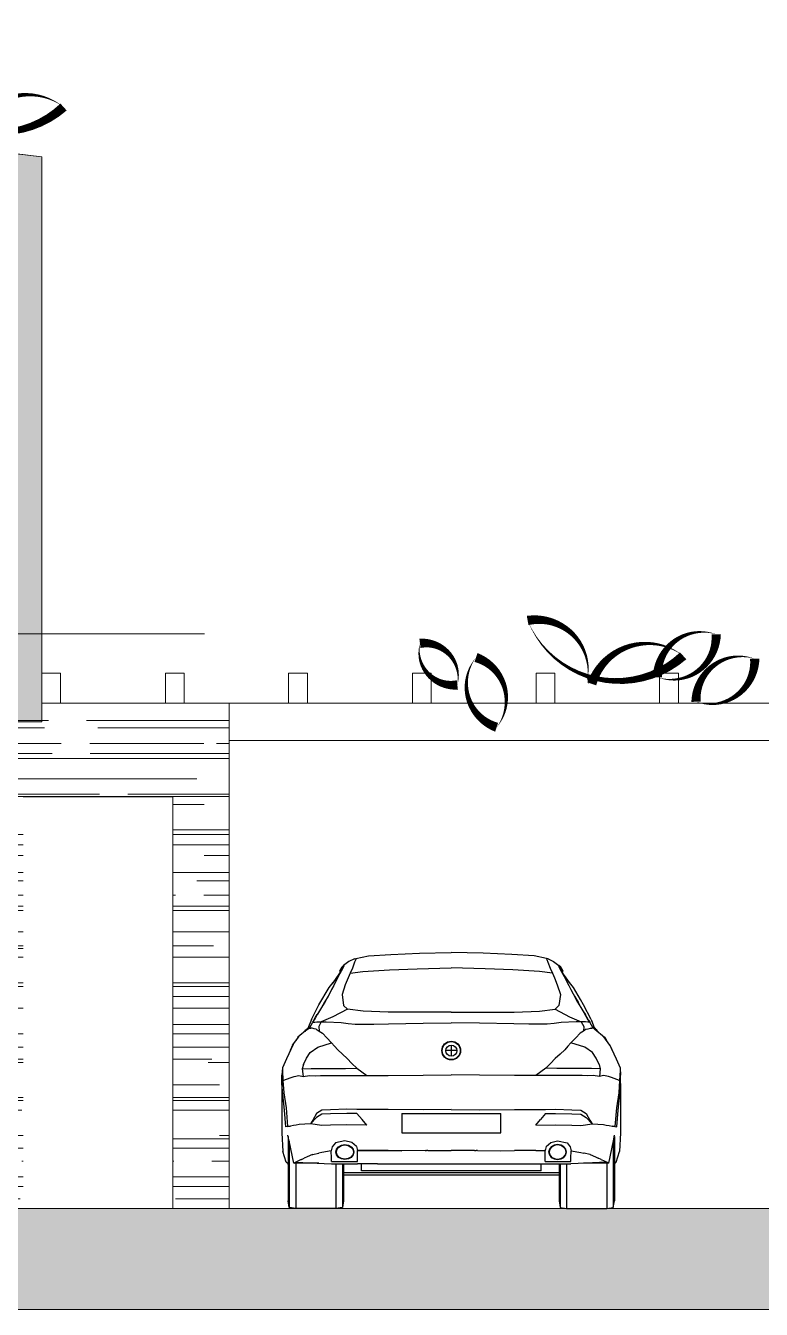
# Model space of a CAD drawing. Header units: metres. Extents: x -686 to 211, y -481 to 125.
# Drawn here: x -276.76 to -272.83, y -345.34 to -338.48 of the extents above; entities that cross this region are included whole.
import ezdxf

# ---------------------------------------------------------------- set-up
doc = ezdxf.new("R2010")
doc.units = ezdxf.units.M
doc.layers.add('FLOATINGWINDOWS', color=2, linetype='Continuous', plot=False)
for name, color, linetype in [('SRAFA', 251, 'Continuous'), ('SRAFY', 3, 'Continuous'), ('srafy sklo', 252, 'Continuous'), ('zariz.predmety', 203, 'Continuous'), ('ZDIVO', 1, 'Continuous')]:
    doc.layers.add(name, color=color, linetype=linetype)

msp = doc.modelspace()

# ---------------------------------------------------------------- hatches: boundary and pattern name
at = {"layer": 'SRAFA', "linetype": 'Continuous', "lineweight": 0}
h = msp.add_hatch(dxfattribs=at)
h.set_pattern_fill('AR-RROOF,_O', color=256, scale=0.008)
h.set_pattern_definition([(0, (55.75114, 0), (0.44704, 0.2032), [3.048, -0.4064, 1.016, -0.2032]), (0, (56.0214, 0.1016), (-0.2032, 0.270256), [0.6096, -0.067056, 1.2192, -0.1524]), (0, (55.85274, 0.17272), (1.05664, 0.136144), [1.6256, -0.28448, 0.8128, -0.2032])])
h.paths.add_polyline_path([(-276.778, -342.5964), (-275.978, -342.5964), (-275.978, -344.7964), (-275.678, -344.7964), (-275.678, -342.0964), (-276.678, -342.0964), (-282.678, -342.0964), (-282.678, -344.7964), (-276.778, -344.7964)])
h.paths.add_polyline_path([(-281.2133, -342.4464), (-280.7633, -342.4464), (-280.7633, -343.7964), (-281.2133, -343.7964)], flags=16)
h.paths.add_polyline_path([(-281.1633, -342.4964), (-280.8133, -342.4964), (-280.8133, -343.7464), (-281.1633, -343.7464)], flags=0)
msp.add_hatch(color=256, dxfattribs=at).paths.add_polyline_path([(-282.678, -344.7964), (-268.4833, -344.7964), (-268.4833, -345.3355), (-282.678, -345.3355)])
at = {"layer": 'srafy sklo', "linetype": 'Continuous', "lineweight": 0}
for points in [[(-276.678, -339.1764), (-277.1065, -339.1264), (-279.6954, -339.1264), (-276.978, -339.4434), (-276.978, -341.7264), (-276.678, -341.7264)], [(-276.678, -341.7264), (-276.978, -341.7264), (-276.978, -341.8964), (-282.378, -341.8964), (-282.378, -341.7264), (-282.678, -341.7264), (-282.678, -342.1964), (-276.678, -342.1964)]]:
    msp.add_hatch(color=256, dxfattribs=at).paths.add_polyline_path(points)

# ---------------------------------------------------------------- linework, layer by layer
at = {"color": 7, "linetype": 'Continuous'}
for p, q in [((-274.8142, -343.4395), (-274.6608, -343.4329)), ((-274.6608, -343.4329), (-274.4909, -343.4288)), ((-274.321, -343.4329), (-274.4909, -343.4288)), ((-274.1676, -343.4395), (-274.321, -343.4329)), ((-275.0644, -343.5014), (-275.0791, -343.5263)), ((-275.0761, -343.5066), (-275.0659, -343.4977)), ((-275.0644, -343.5014), (-275.0716, -343.5162)), ((-275.0372, -343.4774), (-275.0659, -343.4977)), ((-275.0659, -343.4977), (-275.0651, -343.4995)), ((-275.0651, -343.4995), (-275.0644, -343.5014)), ((-275.0084, -343.4625), (-275.0372, -343.4774)), ((-275.0071, -343.4811), (-275.0183, -343.5125)), ((-275.0084, -343.4625), (-274.9998, -343.4602)), ((-275.0011, -343.4654), (-275.0071, -343.4811)), ((-274.9998, -343.4602), (-275.0011, -343.4654)), ((-274.9998, -343.4602), (-274.9331, -343.4461)), ((-274.9331, -343.4461), (-274.8142, -343.4395)), ((-274.0487, -343.4461), (-274.1676, -343.4395)), ((-273.982, -343.4602), (-274.0487, -343.4461)), ((-273.9734, -343.4625), (-273.982, -343.4602)), ((-273.982, -343.4602), (-273.9807, -343.4654)), ((-273.9807, -343.4654), (-273.9747, -343.4811)), ((-273.9747, -343.4811), (-273.9635, -343.5125)), ((-273.9734, -343.4625), (-273.9446, -343.4774)), ((-273.9446, -343.4774), (-273.9159, -343.4977)), ((-273.9167, -343.4995), (-273.9174, -343.5014)), ((-273.9174, -343.5014), (-273.9027, -343.5263)), ((-273.9174, -343.5014), (-273.9102, -343.5162)), ((-273.9159, -343.4977), (-273.9167, -343.4995)), ((-273.9058, -343.5066), (-273.9159, -343.4977)), ((-275.1439, -343.6164), (-275.0915, -343.551)), ((-275.0911, -343.5437), (-275.1276, -343.5961)), ((-275.0948, -343.5568), (-275.1186, -343.6049)), ((-275.0716, -343.5162), (-275.0948, -343.5568)), ((-275.0807, -343.5278), (-275.0911, -343.5437)), ((-275.0809, -343.5153), (-275.0881, -343.5278)), ((-275.0881, -343.5278), (-275.0853, -343.5278)), ((-275.0853, -343.5278), (-275.0807, -343.5278)), ((-275.0791, -343.5263), (-275.0814, -343.5333)), ((-275.0761, -343.5066), (-275.0809, -343.5153)), ((-275.0807, -343.5278), (-275.079, -343.5262)), ((-275.0424, -343.5647), (-275.0574, -343.6013)), ((-275.0314, -343.5386), (-275.0424, -343.5647)), ((-275.0183, -343.5125), (-275.0314, -343.5386)), ((-275.0314, -343.5386), (-274.9624, -343.5306)), ((-274.9624, -343.5306), (-274.8206, -343.522)), ((-274.8206, -343.522), (-274.6728, -343.5154)), ((-274.6728, -343.5154), (-274.4909, -343.5104)), ((-274.309, -343.5154), (-274.4909, -343.5104)), ((-274.1612, -343.522), (-274.309, -343.5154)), ((-274.0194, -343.5306), (-274.1612, -343.522)), ((-273.9504, -343.5386), (-274.0194, -343.5306)), ((-273.9635, -343.5125), (-273.9504, -343.5386)), ((-273.9504, -343.5386), (-273.9394, -343.5647)), ((-273.9394, -343.5647), (-273.9244, -343.6013)), ((-273.9102, -343.5162), (-273.887, -343.5568)), ((-273.9009, -343.5153), (-273.9058, -343.5066)), ((-273.9011, -343.5278), (-273.9028, -343.5262)), ((-273.9027, -343.5263), (-273.9004, -343.5333)), ((-273.9011, -343.5278), (-273.8966, -343.5278)), ((-273.8907, -343.5437), (-273.9011, -343.5278)), ((-273.8937, -343.5278), (-273.9009, -343.5153)), ((-273.8966, -343.5278), (-273.8937, -343.5278)), ((-273.8542, -343.5961), (-273.8907, -343.5437)), ((-273.8379, -343.6164), (-273.8903, -343.551)), ((-273.887, -343.5568), (-273.8632, -343.6049)), ((-275.1977, -343.7083), (-275.1439, -343.6164)), ((-275.1301, -343.6269), (-275.1418, -343.6492)), ((-275.1186, -343.6049), (-275.1301, -343.6269)), ((-275.0574, -343.6013), (-275.074, -343.6536)), ((-273.9244, -343.6013), (-273.9078, -343.6536)), ((-273.8632, -343.6049), (-273.8517, -343.6269)), ((-273.8517, -343.6269), (-273.84, -343.6492)), ((-273.8011, -343.6804), (-273.8379, -343.6164)), ((-275.1689, -343.6936), (-275.1834, -343.7232)), ((-275.1656, -343.6936), (-275.1834, -343.7232)), ((-275.149, -343.6626), (-275.1689, -343.6936)), ((-275.1418, -343.6492), (-275.1656, -343.6936)), ((-275.074, -343.6536), (-275.0663, -343.7111)), ((-273.9078, -343.6536), (-273.9155, -343.7111)), ((-273.84, -343.6492), (-273.8162, -343.6936)), ((-273.8328, -343.6626), (-273.8129, -343.6936)), ((-273.8162, -343.6936), (-273.7984, -343.7232)), ((-273.8129, -343.6936), (-273.7984, -343.7232)), ((-273.7841, -343.7083), (-273.8011, -343.6804)), ((-275.238, -343.7865), (-275.1977, -343.7083)), ((-275.2246, -343.7897), (-275.2155, -343.7749)), ((-275.2181, -343.7826), (-275.205, -343.7584)), ((-275.2155, -343.7749), (-275.2072, -343.7601)), ((-275.1978, -343.7467), (-275.2072, -343.7601)), ((-275.1834, -343.7232), (-275.205, -343.7584)), ((-275.1227, -343.7722), (-275.1851, -343.7985)), ((-275.046, -343.732), (-275.1227, -343.7722)), ((-275.0663, -343.7111), (-275.046, -343.732)), ((-275.0461, -343.7321), (-275.046, -343.732)), ((-274.962, -343.743), (-275.046, -343.732)), ((-274.8277, -343.7476), (-274.962, -343.743)), ((-274.6695, -343.7482), (-274.8277, -343.7476)), ((-274.4909, -343.7477), (-274.6695, -343.7482)), ((-274.4909, -343.7477), (-274.3123, -343.7482)), ((-274.3123, -343.7482), (-274.1541, -343.7476)), ((-274.1541, -343.7476), (-274.0198, -343.743)), ((-274.0198, -343.743), (-273.9358, -343.732)), ((-273.9155, -343.7111), (-273.9358, -343.732)), ((-273.9358, -343.732), (-273.8591, -343.7722)), ((-273.9357, -343.7321), (-273.9358, -343.732)), ((-273.8591, -343.7722), (-273.7967, -343.7985)), ((-273.7984, -343.7232), (-273.7768, -343.7584)), ((-273.7438, -343.7865), (-273.7841, -343.7083)), ((-273.784, -343.7467), (-273.7746, -343.7601)), ((-273.7637, -343.7826), (-273.7768, -343.7584)), ((-273.7663, -343.7749), (-273.7746, -343.7601)), ((-273.7572, -343.7897), (-273.7663, -343.7749)), ((-275.2583, -343.8385), (-275.3097, -343.8817)), ((-275.2663, -343.8437), (-275.2739, -343.8516)), ((-275.2722, -343.849), (-275.2676, -343.8426)), ((-275.2663, -343.8437), (-275.2693, -343.8463)), ((-275.2676, -343.8426), (-275.2646, -343.84)), ((-275.2663, -343.8437), (-275.2583, -343.8384)), ((-275.2583, -343.8385), (-275.2663, -343.8437)), ((-275.2646, -343.84), (-275.2617, -343.8374)), ((-275.2617, -343.8374), (-275.2537, -343.8321)), ((-275.2583, -343.8384), (-275.2543, -343.8359)), ((-275.2543, -343.8359), (-275.2583, -343.8385)), ((-275.238, -343.7865), (-275.2567, -343.8341)), ((-275.2543, -343.8359), (-275.2503, -343.8333)), ((-275.2537, -343.8321), (-275.2497, -343.8295)), ((-275.2503, -343.8333), (-275.2488, -343.8333)), ((-275.2497, -343.8295), (-275.2457, -343.827)), ((-275.2488, -343.8333), (-275.2397, -343.8167)), ((-275.2488, -343.8333), (-275.2488, -343.8332)), ((-275.2488, -343.8333), (-275.2413, -343.8333)), ((-275.2457, -343.827), (-275.2435, -343.8236)), ((-275.2413, -343.8333), (-275.2409, -343.8333)), ((-275.2337, -343.8333), (-275.2409, -343.8333)), ((-275.2397, -343.8167), (-275.2309, -343.8008)), ((-275.2397, -343.8167), (-275.2397, -343.8167)), ((-275.223, -343.8359), (-275.2337, -343.8333)), ((-275.2309, -343.8008), (-275.2181, -343.7826)), ((-275.2246, -343.7897), (-275.2309, -343.8008)), ((-275.2309, -343.8008), (-275.2195, -343.8002)), ((-275.2123, -343.8385), (-275.223, -343.8359)), ((-275.2195, -343.8002), (-275.2081, -343.7996)), ((-275.2123, -343.8385), (-275.1969, -343.849)), ((-275.2081, -343.7996), (-275.1966, -343.7991)), ((-275.1851, -343.7985), (-275.1989, -343.8234)), ((-275.1989, -343.8234), (-275.1969, -343.849)), ((-275.1966, -343.7991), (-275.1851, -343.7985)), ((-275.1851, -343.7985), (-275.1583, -343.7985)), ((-275.1583, -343.7985), (-275.0784, -343.8037)), ((-275.0784, -343.8037), (-275.0409, -343.8074)), ((-275.0409, -343.8074), (-275.0034, -343.8112)), ((-275.0034, -343.8112), (-274.9541, -343.8112)), ((-274.9541, -343.8112), (-274.9048, -343.8112)), ((-274.9048, -343.8112), (-274.8255, -343.8098)), ((-274.8255, -343.8098), (-274.641, -343.807)), ((-274.641, -343.807), (-274.4909, -343.8041)), ((-274.3408, -343.807), (-274.4909, -343.8041)), ((-274.1563, -343.8098), (-274.3408, -343.807)), ((-274.077, -343.8112), (-274.1563, -343.8098)), ((-274.0277, -343.8112), (-274.077, -343.8112)), ((-273.9784, -343.8112), (-274.0277, -343.8112)), ((-273.9409, -343.8074), (-273.9784, -343.8112)), ((-273.9034, -343.8037), (-273.9409, -343.8074)), ((-273.8235, -343.7985), (-273.9034, -343.8037)), ((-273.7967, -343.7985), (-273.8235, -343.7985)), ((-273.7852, -343.7991), (-273.7967, -343.7985)), ((-273.7967, -343.7985), (-273.7829, -343.8234)), ((-273.7737, -343.7996), (-273.7852, -343.7991)), ((-273.7829, -343.8234), (-273.7849, -343.849)), ((-273.7695, -343.8385), (-273.7849, -343.849)), ((-273.7623, -343.8002), (-273.7737, -343.7996)), ((-273.7695, -343.8385), (-273.7588, -343.8359)), ((-273.7509, -343.8008), (-273.7637, -343.7826)), ((-273.7509, -343.8008), (-273.7623, -343.8002)), ((-273.7588, -343.8359), (-273.7481, -343.8333)), ((-273.7572, -343.7897), (-273.7509, -343.8008)), ((-273.7421, -343.8167), (-273.7509, -343.8008)), ((-273.7481, -343.8333), (-273.7409, -343.8333)), ((-273.7438, -343.7865), (-273.7251, -343.8341)), ((-273.733, -343.8333), (-273.7421, -343.8167)), ((-273.7405, -343.8333), (-273.7409, -343.8333)), ((-273.733, -343.8333), (-273.7405, -343.8333)), ((-273.7361, -343.827), (-273.7383, -343.8236)), ((-273.7321, -343.8295), (-273.7361, -343.827)), ((-273.733, -343.8333), (-273.733, -343.8332)), ((-273.7315, -343.8333), (-273.733, -343.8333)), ((-273.7281, -343.8321), (-273.7321, -343.8295)), ((-273.7275, -343.8359), (-273.7315, -343.8333)), ((-273.7201, -343.8374), (-273.7281, -343.8321)), ((-273.7235, -343.8384), (-273.7275, -343.8359)), ((-273.7275, -343.8359), (-273.7235, -343.8385)), ((-273.7155, -343.8437), (-273.7235, -343.8384)), ((-273.7235, -343.8385), (-273.7155, -343.8437)), ((-273.7235, -343.8385), (-273.6721, -343.8817)), ((-273.7172, -343.84), (-273.7201, -343.8374)), ((-273.7142, -343.8426), (-273.7172, -343.84)), ((-273.7155, -343.8437), (-273.7125, -343.8463)), ((-273.7155, -343.8437), (-273.708, -343.8516)), ((-273.7096, -343.849), (-273.7142, -343.8426)), ((-275.3383, -343.9235), (-275.3058, -343.8791)), ((-275.3097, -343.8817), (-275.3199, -343.8984)), ((-275.2722, -343.849), (-275.2748, -343.8523)), ((-275.2693, -343.8463), (-275.2738, -343.8515)), ((-275.2722, -343.849), (-275.272, -343.8488)), ((-275.2693, -343.8463), (-275.272, -343.8488)), ((-275.2044, -343.9341), (-275.1302, -343.9117)), ((-275.1969, -343.849), (-275.1796, -343.8594)), ((-275.1796, -343.8594), (-275.1557, -343.8856)), ((-275.1557, -343.8856), (-275.1302, -343.9117)), ((-275.1302, -343.9117), (-275.1138, -343.93)), ((-273.8516, -343.9117), (-273.868, -343.93)), ((-273.8261, -343.8856), (-273.8516, -343.9117)), ((-273.7774, -343.9341), (-273.8516, -343.9117)), ((-273.8022, -343.8594), (-273.8261, -343.8856)), ((-273.7849, -343.849), (-273.8022, -343.8594)), ((-273.7125, -343.8463), (-273.7096, -343.849)), ((-273.7125, -343.8463), (-273.708, -343.8515)), ((-273.7096, -343.849), (-273.707, -343.8523)), ((-273.6435, -343.9235), (-273.676, -343.8791)), ((-273.6721, -343.8817), (-273.6619, -343.8984)), ((-275.3362, -343.9209), (-275.3712, -343.9969)), ((-275.3383, -343.9235), (-275.3507, -343.9524)), ((-275.2647, -343.9935), (-275.2449, -343.9637)), ((-275.2449, -343.9637), (-275.2044, -343.9341)), ((-275.1138, -343.93), (-275.0974, -343.9483)), ((-275.0974, -343.9483), (-275.0721, -343.9718)), ((-275.0721, -343.9718), (-275.0467, -343.9953)), ((-273.9097, -343.9718), (-273.9351, -343.9953)), ((-273.8844, -343.9483), (-273.9097, -343.9718)), ((-273.868, -343.93), (-273.8844, -343.9483)), ((-273.7369, -343.9637), (-273.7774, -343.9341)), ((-273.7171, -343.9935), (-273.7369, -343.9637)), ((-273.6456, -343.9209), (-273.6106, -343.9969)), ((-273.6435, -343.9235), (-273.6311, -343.9524)), ((-275.3932, -344.045), (-275.3957, -344.0839)), ((-275.3712, -343.9969), (-275.3932, -344.045)), ((-275.3932, -344.045), (-275.3932, -344.0598)), ((-275.2802, -344.0266), (-275.2871, -344.0506)), ((-275.2871, -344.0506), (-275.2397, -344.0492)), ((-275.2802, -344.0266), (-275.2647, -343.9935)), ((-275.2397, -344.0492), (-275.1968, -344.0492)), ((-275.1968, -344.0492), (-275.1729, -344.049)), ((-275.1729, -344.049), (-275.1483, -344.049)), ((-275.1483, -344.049), (-275.1135, -344.0492)), ((-275.1135, -344.0492), (-275.0552, -344.0492)), ((-275.0552, -344.0492), (-274.9962, -344.0476)), ((-275.0467, -343.9953), (-275.0215, -344.0215)), ((-275.0215, -344.0215), (-274.9962, -344.0476)), ((-274.9962, -344.0476), (-274.9419, -344.086)), ((-273.9856, -344.0476), (-274.0399, -344.086)), ((-273.9603, -344.0215), (-273.9856, -344.0476)), ((-273.9266, -344.0492), (-273.9856, -344.0476)), ((-273.9351, -343.9953), (-273.9603, -344.0215)), ((-273.8683, -344.0492), (-273.9266, -344.0492)), ((-273.8335, -344.049), (-273.8683, -344.0492)), ((-273.8089, -344.049), (-273.8335, -344.049)), ((-273.785, -344.0492), (-273.8089, -344.049)), ((-273.7421, -344.0492), (-273.785, -344.0492)), ((-273.6947, -344.0506), (-273.7421, -344.0492)), ((-273.7016, -344.0266), (-273.7171, -343.9935)), ((-273.7016, -344.0266), (-273.6947, -344.0506)), ((-273.6106, -343.9969), (-273.5886, -344.045)), ((-273.5886, -344.045), (-273.5861, -344.0839)), ((-273.5886, -344.045), (-273.5886, -344.0598)), ((-275.3957, -344.11), (-275.3957, -344.0839)), ((-275.3957, -344.1288), (-275.3957, -344.11)), ((-275.3957, -344.1288), (-275.3898, -344.1121)), ((-275.3932, -344.0598), (-275.3898, -344.1121)), ((-275.3898, -344.1121), (-275.3467, -344.0964)), ((-275.3898, -344.1121), (-275.3852, -344.1781)), ((-275.3467, -344.0964), (-275.3305, -344.0912)), ((-275.3305, -344.0912), (-275.3048, -344.0861)), ((-275.3048, -344.0861), (-275.2819, -344.0912)), ((-275.2871, -344.0506), (-275.2819, -344.0912)), ((-275.2819, -344.0912), (-275.2489, -344.0861)), ((-275.2489, -344.0861), (-275.2164, -344.0871)), ((-275.2164, -344.0871), (-275.1894, -344.0866)), ((-275.1894, -344.0866), (-275.1618, -344.0863)), ((-275.1618, -344.0863), (-275.1352, -344.0861)), ((-275.1352, -344.0861), (-275.0477, -344.0861)), ((-275.0477, -344.0861), (-274.9419, -344.086)), ((-274.9419, -344.086), (-274.8853, -344.086)), ((-274.8853, -344.086), (-274.8288, -344.086)), ((-274.8288, -344.086), (-274.641, -344.0842)), ((-274.641, -344.0842), (-274.4909, -344.0829)), ((-274.3408, -344.0842), (-274.4909, -344.0829)), ((-274.153, -344.086), (-274.3408, -344.0842)), ((-274.0965, -344.086), (-274.153, -344.086)), ((-274.0399, -344.086), (-274.0965, -344.086)), ((-273.9341, -344.0861), (-274.0399, -344.086)), ((-273.8466, -344.0861), (-273.9341, -344.0861)), ((-273.82, -344.0863), (-273.8466, -344.0861)), ((-273.7924, -344.0866), (-273.82, -344.0863)), ((-273.7654, -344.0871), (-273.7924, -344.0866)), ((-273.7329, -344.0861), (-273.7654, -344.0871)), ((-273.6999, -344.0912), (-273.7329, -344.0861)), ((-273.6947, -344.0506), (-273.6999, -344.0912)), ((-273.677, -344.0861), (-273.6999, -344.0912)), ((-273.6513, -344.0912), (-273.677, -344.0861)), ((-273.6351, -344.0964), (-273.6513, -344.0912)), ((-273.592, -344.1121), (-273.6351, -344.0964)), ((-273.592, -344.1121), (-273.5966, -344.1781)), ((-273.5886, -344.0598), (-273.592, -344.1121)), ((-273.5861, -344.1288), (-273.592, -344.1121)), ((-273.5861, -344.11), (-273.5861, -344.0839)), ((-273.5861, -344.1288), (-273.5861, -344.11)), ((-275.3904, -344.1884), (-275.3957, -344.1288)), ((-275.3957, -344.1288), (-275.3957, -344.1832)), ((-275.3957, -344.1832), (-275.3957, -344.2825)), ((-275.3852, -344.1781), (-275.3736, -344.2594)), ((-273.5966, -344.1781), (-273.6082, -344.2594)), ((-273.5914, -344.1884), (-273.5861, -344.1288)), ((-273.5861, -344.1288), (-273.5861, -344.1832)), ((-273.5861, -344.1832), (-273.5861, -344.2825)), ((-275.3824, -344.2721), (-275.3904, -344.1884)), ((-273.5994, -344.2721), (-273.5914, -344.1884)), ((-275.3957, -344.2825), (-275.3957, -344.3923)), ((-275.3753, -344.3609), (-275.3824, -344.2721)), ((-275.3736, -344.2594), (-275.3735, -344.2602)), ((-275.3736, -344.2594), (-275.3654, -344.3592)), ((-275.2112, -344.3113), (-275.2428, -344.3444)), ((-275.2112, -344.2896), (-275.2306, -344.325)), ((-275.1822, -344.2705), (-275.2112, -344.2896)), ((-275.1822, -344.2922), (-275.2112, -344.3113)), ((-275.1352, -344.2687), (-275.1822, -344.2705)), ((-275.1352, -344.2904), (-275.1822, -344.2922)), ((-275.0479, -344.2668), (-275.1352, -344.2687)), ((-275.0479, -344.2885), (-275.1352, -344.2904)), ((-274.995, -344.2671), (-275.0479, -344.2668)), ((-274.995, -344.2888), (-275.0479, -344.2885)), ((-274.9422, -344.2674), (-274.995, -344.2671)), ((-274.995, -344.2888), (-274.9674, -344.3212)), ((-274.9422, -344.3508), (-274.9674, -344.3212)), ((-274.8847, -344.2674), (-274.9422, -344.2674)), ((-274.8284, -344.2674), (-274.8847, -344.2674)), ((-274.6403, -344.2689), (-274.8284, -344.2674)), ((-274.755, -344.2891), (-274.755, -344.3932)), ((-274.755, -344.2891), (-274.2268, -344.2891)), ((-274.4909, -344.2685), (-274.6403, -344.2689)), ((-274.4909, -344.2685), (-274.3415, -344.2689)), ((-274.3415, -344.2689), (-274.1534, -344.2674)), ((-274.2268, -344.3928), (-274.2268, -344.2891)), ((-274.1534, -344.2674), (-274.0971, -344.2674)), ((-274.0971, -344.2674), (-274.0396, -344.2674)), ((-274.0396, -344.2674), (-273.9868, -344.2671)), ((-274.0396, -344.3508), (-274.0144, -344.3212)), ((-273.9868, -344.2888), (-274.0144, -344.3212)), ((-273.9868, -344.2671), (-273.9339, -344.2668)), ((-273.9868, -344.2888), (-273.9339, -344.2885)), ((-273.9339, -344.2668), (-273.8466, -344.2687)), ((-273.9339, -344.2885), (-273.8466, -344.2904)), ((-273.8466, -344.2687), (-273.7996, -344.2705)), ((-273.8466, -344.2904), (-273.7996, -344.2922)), ((-273.7996, -344.2705), (-273.7706, -344.2896)), ((-273.7996, -344.2922), (-273.7706, -344.3113)), ((-273.7706, -344.2896), (-273.7512, -344.325)), ((-273.7706, -344.3113), (-273.739, -344.3444)), ((-273.6082, -344.2594), (-273.6164, -344.3592)), ((-273.6082, -344.2594), (-273.6083, -344.2602)), ((-273.6065, -344.3609), (-273.5994, -344.2721)), ((-273.5861, -344.2825), (-273.5861, -344.3923)), ((-275.3957, -344.3923), (-275.3898, -344.4916)), ((-275.3652, -344.3592), (-275.3753, -344.3609)), ((-275.3654, -344.3592), (-275.3498, -344.3565)), ((-275.3498, -344.3565), (-275.3652, -344.3592)), ((-275.3652, -344.3592), (-275.3652, -344.3592)), ((-275.3343, -344.3537), (-275.3498, -344.3565)), ((-275.3189, -344.3509), (-275.3343, -344.3537)), ((-275.3036, -344.3481), (-275.3189, -344.3509)), ((-275.2733, -344.3463), (-275.3036, -344.3481)), ((-275.2428, -344.3444), (-275.2733, -344.3463)), ((-275.2306, -344.325), (-275.2428, -344.3444)), ((-275.1822, -344.3539), (-275.2428, -344.3444)), ((-275.1352, -344.352), (-275.1822, -344.3539)), ((-275.0479, -344.3502), (-275.1352, -344.352)), ((-274.9422, -344.3508), (-275.0479, -344.3502)), ((-274.755, -344.3932), (-274.2268, -344.3928)), ((-274.0396, -344.3508), (-273.9339, -344.3502)), ((-273.9339, -344.3502), (-273.8466, -344.352)), ((-273.8466, -344.352), (-273.7996, -344.3539)), ((-273.7996, -344.3539), (-273.739, -344.3444)), ((-273.7512, -344.325), (-273.739, -344.3444)), ((-273.739, -344.3444), (-273.7085, -344.3463)), ((-273.7085, -344.3463), (-273.6782, -344.3481)), ((-273.6782, -344.3481), (-273.6629, -344.3509)), ((-273.6629, -344.3509), (-273.6475, -344.3537)), ((-273.6475, -344.3537), (-273.632, -344.3565)), ((-273.632, -344.3565), (-273.6166, -344.3592)), ((-273.6164, -344.3592), (-273.632, -344.3565)), ((-273.6166, -344.3592), (-273.6065, -344.3609)), ((-273.6166, -344.3592), (-273.6166, -344.3592)), ((-273.5861, -344.3923), (-273.592, -344.4916)), ((-275.3613, -344.4137), (-275.3635, -344.4054)), ((-275.3619, -344.4114), (-275.3619, -344.7563)), ((-275.3568, -344.4357), (-275.3613, -344.4137)), ((-275.3325, -344.5544), (-275.3568, -344.4357)), ((-275.3565, -344.4371), (-275.3565, -344.791)), ((-275.1101, -344.4461), (-275.1262, -344.4664)), ((-275.059, -344.4344), (-275.1101, -344.4461)), ((-275.0929, -344.4667), (-275.0774, -344.458)), ((-275.0912, -344.4681), (-275.0765, -344.4599)), ((-275.0774, -344.458), (-275.059, -344.455)), ((-275.0765, -344.4599), (-275.059, -344.457)), ((-275.0222, -344.4437), (-275.059, -344.4344)), ((-275.059, -344.455), (-275.0406, -344.458)), ((-275.059, -344.457), (-275.0416, -344.4599)), ((-275.0416, -344.4599), (-275.0268, -344.4681)), ((-275.0406, -344.458), (-275.0251, -344.4667)), ((-274.9973, -344.4649), (-275.0222, -344.4437)), ((-273.9845, -344.4649), (-273.9596, -344.4437)), ((-273.9596, -344.4437), (-273.9228, -344.4344)), ((-273.9412, -344.458), (-273.9567, -344.4667)), ((-273.9403, -344.4599), (-273.955, -344.4681)), ((-273.9228, -344.455), (-273.9412, -344.458)), ((-273.9228, -344.457), (-273.9403, -344.4599)), ((-273.9228, -344.4344), (-273.8717, -344.4461)), ((-273.9044, -344.458), (-273.9228, -344.455)), ((-273.9054, -344.4599), (-273.9228, -344.457)), ((-273.8906, -344.4681), (-273.9054, -344.4599)), ((-273.8889, -344.4667), (-273.9044, -344.458)), ((-273.8717, -344.4461), (-273.8556, -344.4664)), ((-273.6493, -344.5544), (-273.625, -344.4357)), ((-273.6253, -344.4371), (-273.6253, -344.791)), ((-273.625, -344.4357), (-273.6205, -344.4137)), ((-273.6205, -344.4137), (-273.6183, -344.4054)), ((-273.6199, -344.4114), (-273.6199, -344.7563)), ((-275.3725, -344.549), (-275.3898, -344.4916)), ((-275.2915, -344.5348), (-275.2761, -344.5273)), ((-275.2608, -344.5207), (-275.2761, -344.5273)), ((-275.2322, -344.5084), (-275.2608, -344.5207)), ((-275.2322, -344.5084), (-275.2305, -344.5077)), ((-275.2305, -344.5077), (-275.2, -344.5018)), ((-275.2, -344.5018), (-275.1991, -344.5016)), ((-275.1823, -344.4983), (-275.1991, -344.5016)), ((-275.1319, -344.4886), (-275.1823, -344.4983)), ((-275.1262, -344.4664), (-275.1319, -344.4886)), ((-275.13, -344.5277), (-275.1319, -344.4886)), ((-275.13, -344.5463), (-275.13, -344.5277)), ((-275.107, -344.495), (-275.1033, -344.4797)), ((-275.1033, -344.5103), (-275.107, -344.495)), ((-275.1046, -344.495), (-275.1011, -344.4804)), ((-275.1011, -344.5095), (-275.1046, -344.495)), ((-275.1033, -344.4797), (-275.0929, -344.4667)), ((-275.0929, -344.5233), (-275.1033, -344.5103)), ((-275.1011, -344.4804), (-275.0912, -344.4681)), ((-275.0912, -344.5219), (-275.1011, -344.5095)), ((-275.0774, -344.5319), (-275.0929, -344.5233)), ((-275.0765, -344.5301), (-275.0912, -344.5219)), ((-275.059, -344.533), (-275.0765, -344.5301)), ((-275.0416, -344.5301), (-275.059, -344.533)), ((-275.0268, -344.5219), (-275.0416, -344.5301)), ((-275.0251, -344.5233), (-275.0406, -344.5319)), ((-275.0268, -344.4681), (-275.0169, -344.4804)), ((-275.0169, -344.5095), (-275.0268, -344.5219)), ((-275.0251, -344.4667), (-275.0147, -344.4797)), ((-275.0147, -344.5103), (-275.0251, -344.5233)), ((-275.0169, -344.4804), (-275.0134, -344.495)), ((-275.0134, -344.495), (-275.0169, -344.5095)), ((-275.0147, -344.4797), (-275.011, -344.495)), ((-275.011, -344.495), (-275.0147, -344.5103)), ((-274.9973, -344.4649), (-274.9919, -344.4871)), ((-274.9917, -344.5277), (-274.9919, -344.4871)), ((-274.9919, -344.4871), (-274.9423, -344.4874)), ((-274.9423, -344.4873), (-274.9919, -344.4871)), ((-274.9917, -344.5463), (-274.9917, -344.5277)), ((-274.9709, -344.4872), (-274.9709, -344.4872)), ((-274.8849, -344.4873), (-274.9423, -344.4873)), ((-274.9423, -344.4874), (-274.8849, -344.4874)), ((-274.8286, -344.4873), (-274.8849, -344.4873)), ((-274.8849, -344.4874), (-274.8286, -344.4874)), ((-274.7552, -344.4878), (-274.8286, -344.4873)), ((-274.8286, -344.4874), (-274.7552, -344.4878)), ((-274.6305, -344.4873), (-274.7552, -344.4878)), ((-274.6305, -344.4873), (-274.623, -344.4873)), ((-274.6155, -344.4873), (-274.623, -344.4873)), ((-274.6155, -344.4873), (-274.4909, -344.4868)), ((-274.3663, -344.4873), (-274.4909, -344.4868)), ((-274.3663, -344.4873), (-274.3588, -344.4873)), ((-274.3513, -344.4873), (-274.3588, -344.4873)), ((-274.3513, -344.4873), (-274.2266, -344.4878)), ((-274.2266, -344.4878), (-274.1532, -344.4873)), ((-274.0969, -344.4873), (-274.1532, -344.4873)), ((-274.0395, -344.4873), (-274.0969, -344.4873)), ((-274.0395, -344.4873), (-273.9927, -344.4871)), ((-273.9899, -344.4871), (-273.9927, -344.4871)), ((-273.9901, -344.5277), (-273.9899, -344.4871)), ((-273.9901, -344.5463), (-273.9901, -344.5277)), ((-273.9845, -344.4649), (-273.9899, -344.4871)), ((-273.9671, -344.4797), (-273.9708, -344.495)), ((-273.9708, -344.495), (-273.9671, -344.5103)), ((-273.9649, -344.4804), (-273.9684, -344.495)), ((-273.9684, -344.495), (-273.9649, -344.5095)), ((-273.9567, -344.4667), (-273.9671, -344.4797)), ((-273.9671, -344.5103), (-273.9567, -344.5233)), ((-273.955, -344.4681), (-273.9649, -344.4804)), ((-273.9649, -344.5095), (-273.955, -344.5219)), ((-273.9567, -344.5233), (-273.9412, -344.5319)), ((-273.955, -344.5219), (-273.9403, -344.5301)), ((-273.9403, -344.5301), (-273.9228, -344.533)), ((-273.9228, -344.533), (-273.9054, -344.5301)), ((-273.9054, -344.5301), (-273.8906, -344.5219)), ((-273.9044, -344.5319), (-273.8889, -344.5233)), ((-273.8807, -344.4804), (-273.8906, -344.4681)), ((-273.8906, -344.5219), (-273.8807, -344.5095)), ((-273.8785, -344.4797), (-273.8889, -344.4667)), ((-273.8889, -344.5233), (-273.8785, -344.5103)), ((-273.8772, -344.495), (-273.8807, -344.4804)), ((-273.8807, -344.5095), (-273.8772, -344.495)), ((-273.8748, -344.495), (-273.8785, -344.4797)), ((-273.8785, -344.5103), (-273.8748, -344.495)), ((-273.8556, -344.4664), (-273.8499, -344.4886)), ((-273.8518, -344.5277), (-273.8499, -344.4886)), ((-273.8518, -344.5463), (-273.8518, -344.5277)), ((-273.8499, -344.4886), (-273.7995, -344.4983)), ((-273.7995, -344.4983), (-273.7827, -344.5016)), ((-273.7818, -344.5018), (-273.7827, -344.5016)), ((-273.7513, -344.5077), (-273.7818, -344.5018)), ((-273.7496, -344.5084), (-273.7513, -344.5077)), ((-273.7496, -344.5084), (-273.721, -344.5207)), ((-273.721, -344.5207), (-273.7057, -344.5273)), ((-273.6903, -344.5348), (-273.7057, -344.5273)), ((-273.6093, -344.549), (-273.592, -344.4916)), ((-275.3623, -344.5589), (-275.3725, -344.549)), ((-275.3639, -344.5572), (-275.3634, -344.5609)), ((-275.3634, -344.5609), (-275.3623, -344.5622)), ((-275.3325, -344.5544), (-275.3224, -344.5487)), ((-275.1978, -344.5544), (-275.3325, -344.5544)), ((-275.3224, -344.5487), (-275.13, -344.5575)), ((-275.307, -344.5422), (-275.3215, -344.5483)), ((-275.2924, -344.5352), (-275.307, -344.5422)), ((-275.2924, -344.5352), (-275.2915, -344.5348)), ((-275.13, -344.5463), (-274.9917, -344.5463)), ((-275.13, -344.5575), (-274.9917, -344.5575)), ((-275.059, -344.535), (-275.0774, -344.5319)), ((-275.0406, -344.5319), (-275.059, -344.535)), ((-274.8846, -344.5575), (-274.9917, -344.5575)), ((-274.9709, -344.595), (-274.9709, -344.5575)), ((-274.0109, -344.595), (-274.9709, -344.595)), ((-274.8846, -344.5575), (-274.7556, -344.5575)), ((-274.7556, -344.5575), (-274.6227, -344.5575)), ((-274.6227, -344.5575), (-274.4909, -344.5575)), ((-274.4909, -344.5575), (-274.3591, -344.5575)), ((-274.3591, -344.5575), (-274.2262, -344.5575)), ((-274.2262, -344.5575), (-274.0972, -344.5575)), ((-274.0972, -344.5575), (-273.9901, -344.5575)), ((-274.0109, -344.595), (-274.0109, -344.5575)), ((-273.9901, -344.5463), (-273.8518, -344.5463)), ((-273.9901, -344.5575), (-273.8518, -344.5575)), ((-273.9412, -344.5319), (-273.9228, -344.535)), ((-273.9228, -344.535), (-273.9044, -344.5319)), ((-273.6594, -344.5487), (-273.8518, -344.5575)), ((-273.6493, -344.5544), (-273.784, -344.5544)), ((-273.6903, -344.5348), (-273.6748, -344.5422)), ((-273.6748, -344.5422), (-273.6603, -344.5483)), ((-273.6493, -344.5544), (-273.6594, -344.5487)), ((-273.6199, -344.5491), (-273.6199, -344.5989)), ((-273.6195, -344.5589), (-273.6093, -344.549)), ((-273.6195, -344.5622), (-273.6184, -344.5609)), ((-273.6184, -344.5609), (-273.6179, -344.5572)), ((-273.9149, -344.6065), (-275.0669, -344.6065)), ((-275.0669, -344.617), (-273.9149, -344.617)), ((-275.3565, -344.791), (-275.3619, -344.7563)), ((-275.3219, -344.7964), (-275.3565, -344.791)), ((-275.1069, -344.7964), (-275.3219, -344.7964)), ((-275.0723, -344.791), (-275.1069, -344.7964)), ((-275.0669, -344.7564), (-275.0723, -344.791)), ((-273.9149, -344.7564), (-273.9095, -344.791)), ((-273.9095, -344.791), (-273.8749, -344.7964)), ((-273.8749, -344.7964), (-273.6599, -344.7964)), ((-273.6599, -344.7964), (-273.6253, -344.791)), ((-273.6253, -344.791), (-273.6199, -344.7563))]:
    msp.add_line(p, q, dxfattribs=at)
at = {"linetype": 'Continuous'}
for p, q in [((-274.4612, -343.953), (-274.5206, -343.953)), ((-274.4909, -343.9233), (-274.4909, -343.9827)), ((-275.3219, -344.5544), (-275.3219, -344.7964)), ((-275.1069, -344.5575), (-275.1069, -344.7964)), ((-275.0723, -344.5575), (-275.0723, -344.791)), ((-275.0669, -344.5575), (-275.0669, -344.7564)), ((-273.9149, -344.5575), (-273.9149, -344.7564)), ((-273.9095, -344.5575), (-273.9095, -344.791)), ((-273.8749, -344.5575), (-273.8749, -344.7964)), ((-273.6599, -344.5544), (-273.6599, -344.7964))]:
    msp.add_line(p, q, dxfattribs=at)
for radius in [0.05, 0.0481, 0.0297]:
    msp.add_circle((-274.4909, -343.953), radius, dxfattribs=at)
at = {"layer": 'FLOATINGWINDOWS', "linetype": 'Continuous', "lineweight": 0}
msp.add_line((-275.8088, -341.7264), (-284.5262, -341.7264), dxfattribs=at)
at = {"layer": 'SRAFA', "linetype": 'Continuous', "lineweight": 0}
msp.add_lwpolyline([(-282.678, -344.7964), (-268.4833, -344.7964), (-268.4833, -345.3355), (-282.678, -345.3355)], close=True, dxfattribs=at)
at = {"layer": 'SRAFY', "linetype": 'Continuous', "lineweight": 0}
for p, q in [((-282.678, -338.4764), (-276.678, -339.1764)), ((-276.678, -339.1764), (-276.678, -342.0964)), ((-276.678, -342.0964), (-270.978, -342.0964)), ((-276.678, -342.0964), (-270.178, -342.0964)), ((-275.678, -344.7964), (-275.678, -342.0964)), ((-275.678, -342.2964), (-270.778, -342.2964)), ((-275.978, -342.5964), (-276.778, -342.5964)), ((-275.978, -344.7964), (-275.978, -342.5964))]:
    msp.add_line(p, q, dxfattribs=at)
for points in [[(-282.678, -338.4764), (-276.678, -339.1764), (-276.678, -342.1964), (-282.678, -342.1964)], [(-276.578, -341.9364), (-276.678, -341.9364), (-276.678, -342.0964), (-276.578, -342.0964)], [(-275.918, -341.9364), (-276.018, -341.9364), (-276.018, -342.0964), (-275.918, -342.0964)], [(-275.2595, -341.9364), (-275.3595, -341.9364), (-275.3595, -342.0964), (-275.2595, -342.0964)], [(-274.598, -341.9364), (-274.698, -341.9364), (-274.698, -342.0964), (-274.598, -342.0964)], [(-273.938, -341.9364), (-274.038, -341.9364), (-274.038, -342.0964), (-273.938, -342.0964)], [(-273.278, -341.9364), (-273.378, -341.9364), (-273.378, -342.0964), (-273.278, -342.0964)]]:
    msp.add_lwpolyline(points, close=True, dxfattribs=at)
at = {"layer": 'zariz.predmety', "color": 253, "linetype": 'Continuous', "ltscale": 0.001}
for points in [[(-276.5619, -338.9111, 0, 0, 0.520567), (-276.5619, -338.9111, 0, 0.05, 0.520567), (-277.0502, -339.061, 0, 0.05, 0.520567), (-277.0733, -339.0393, 0, 0.05, 0.520567), (-277.3927, -338.7222, 0, 0.05, 0.520567), (-276.5619, -338.9111, 0.05, 0.05, 0)], [(-273.2522, -341.8435, 0, 0, 0.520567), (-273.2522, -341.8435, 0, 0.05, 0.520567), (-273.7405, -341.9934, 0, 0.05, 0.520567), (-273.7636, -341.9717, 0, 0.05, 0.520567), (-274.083, -341.6546, 0, 0.05, 0.520567), (-273.2522, -341.8435, 0.05, 0.05, 0)], [(-273.0759, -341.7285, 0, 0, 0.520567), (-273.0759, -341.7285, 0, 0.05, 0.520567), (-273.3897, -341.9585, 0, 0.05, 0.520567), (-273.0759, -341.7285, 0.05, 0.05, 0)], [(-274.4585, -341.9991, 0, 0, 0.520567), (-274.4585, -341.9991, 0, 0.05, 0.520567), (-274.6582, -341.7768, 0, 0.05, 0.520567), (-274.4585, -341.9991, 0.05, 0.05, 0)], [(-274.2484, -342.2253, 0, 0, 0.520567), (-274.2484, -342.2253, 0, 0.05, 0.520567), (-274.3588, -341.8523, 0, 0.05, 0.520567), (-274.2484, -342.2253, 0.05, 0.05, 0)], [(-272.8698, -341.8591, 0, 0, 0.520567), (-272.8698, -341.8591, 0, 0.05, 0.520567), (-273.1835, -342.0891, 0, 0.05, 0.520567), (-272.8698, -341.8591, 0.05, 0.05, 0)]]:
    msp.add_lwpolyline(points, format="xyseb", close=True, dxfattribs=at)
at = {"layer": 'ZDIVO', "linetype": 'Continuous', "lineweight": 0}
msp.add_line((-282.678, -344.7964), (-268.4833, -344.7964), dxfattribs=at)

doc.saveas('drawing.dxf')
